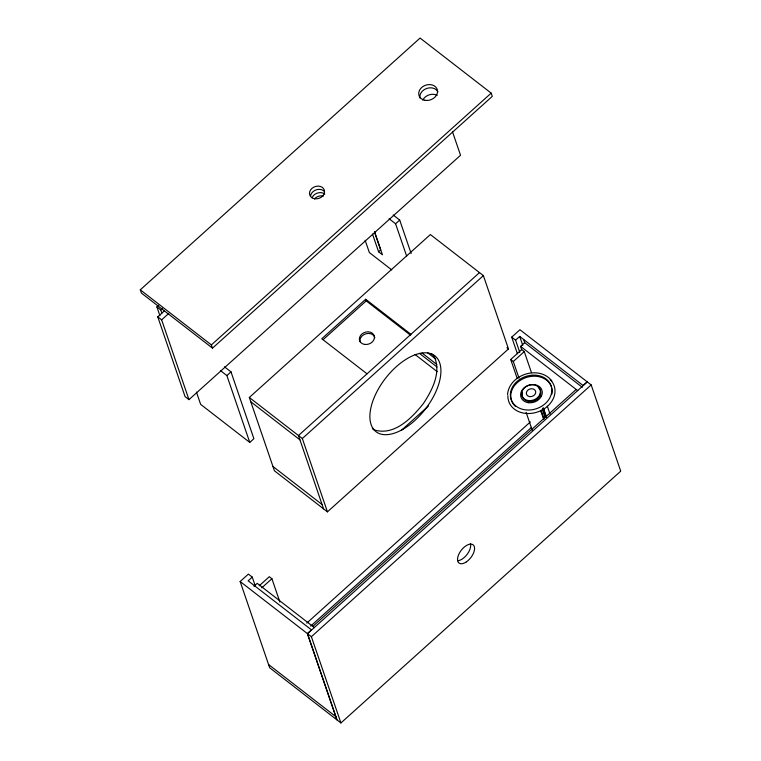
<?xml version="1.0" encoding="UTF-8"?>
<svg xmlns="http://www.w3.org/2000/svg" width="761" height="761" viewBox="0 0 761 761"><rect width="100%" height="100%" fill="white"/><g stroke="black" fill="none" stroke-linecap="round" stroke-linejoin="round"><path stroke-width="1.14" d="M507.53 394.636C509.08 374.479 539.283 364.757 551.83 380.919M541.318 412.643L541.613 412.062L543.906 418.74M540.006 394.074L538.959 396.053A9.589 7.724 -18.9 0 1 523.083 397.794A9.589 7.724 -18.9 0 1 529.837 385.028A9.589 7.724 -18.9 0 1 540.006 394.074L540.748 396.234M140.281 289.827L420.082 38.05L491.187 93.127L492.3 96.362L212.5 348.138L141.394 293.061L140.281 289.827L211.387 344.904L212.5 348.138M159.934 315.767L156.89 306.902L158.659 305.304M161.884 313.142L160.771 309.898L162.54 308.31M452.453 131.663L460.538 155.263L188.966 399.639L185.085 396.633L157.765 316.842L164.528 310.754M188.966 399.639L161.646 319.848L168.695 313.494M211.387 344.904L491.187 93.127M230.992 371.863L253.889 438.716L249.77 442.426L226.883 375.573L230.992 371.863L224.505 366.84M406.65 256.077L395.587 223.763L399.696 220.062L393.209 215.03M374.517 231.601L382.46 254.802L378.578 251.796L380.643 249.941L374.593 232.267M249.323 397.47L430.374 234.55L483.378 275.615L508.481 348.938L327.439 511.849L274.426 470.793L249.323 397.47L302.326 438.526L327.439 511.849M410.921 334.317L365.67 299.263L321.779 338.759L367.03 373.813M323.216 339.587L366.222 300.88L365.67 299.263M479.497 272.609L298.455 435.52L323.558 508.843M302.326 438.526L483.378 275.615M401.389 430.346L428.453 405.994M240.143 581.509L307.377 633.58L336.904 719.849L269.679 667.768L240.143 581.509L248.381 574.098L252.252 577.104L255.296 585.98M517.413 353.77L511.715 337.133L519.944 329.732L587.178 381.803L583.059 385.504L519.715 336.438L515.597 340.138L519.773 352.343M252.252 577.104L248.143 580.805L311.487 629.88L307.377 633.58M253.946 586.303L257.237 583.345L314.388 627.606M531.501 372.728L524.272 351.62L521.694 349.613L520.581 346.379L524.7 342.678L523.587 339.444M259.197 585.818L269.318 576.705L271.905 578.712L279.896 602.037M517.185 378.369L510.717 359.487L521.694 349.613M261.774 587.825L271.905 578.712M519.012 378.15L513.304 361.494L524.272 351.62M306.769 623.107L530.35 421.927M310.65 626.113L531.578 427.321M312.828 626.408L576.172 389.442M307.501 633.685L587.302 381.908L591.183 384.914L620.719 471.173L340.918 722.95L337.037 719.944L307.501 633.685L311.382 636.691L340.918 722.95M311.382 636.691L591.183 384.914M374.193 429.87C394.35 436.31 412.205 417.703 423.563 403.292C432.324 389.908 441.532 372.243 434.131 356.31L431.392 353.675M389.099 218.74L395.587 223.763M524.7 342.678L582.308 387.301M511.715 337.133L515.597 340.138M520.581 346.379L577.723 390.64M506.931 347.739L508.481 348.938M510.717 359.487L513.304 361.494M391.734 269.898L369.351 252.557L365.147 240.305M366.222 300.88L410.55 335.221M427.425 352.59L435.768 359.059M422.041 353.009L436.814 364.452M419.454 353.38L436.995 366.973M415.011 354.455L437.252 371.691M156.89 306.902L160.771 309.898M157.765 316.842L161.646 319.848M220.395 370.54L226.883 375.573M250.807 401.779L299.929 439.839M249.77 442.426L200.647 404.367L196.443 392.115M272.952 466.474L322.084 504.533M268.576 664.534L335.801 716.615M372.338 428.433L373.68 429.727M547.302 406.146L549.975 413.974M519.715 336.438L522.788 345.408M543.402 407.963L546.474 416.952M543.107 408.153L546.17 417.095M542.812 408.334L545.884 417.313M542.241 409.275L544.924 417.104M540.643 410.426L543.725 419.406M526.127 412.395L532.253 430.288M399.696 220.062L411.14 253.489M372.529 234.122L378.578 251.796M470.403 543.516A11.52 6.04 -52.2 0 1 467.368 554.065A11.52 6.04 -52.2 0 1 457.922 560.733M360.058 341.813A7.686 6.183 -18.9 0 1 366.012 333.756A7.686 6.183 -18.9 0 1 374.859 337.741M312.058 197.85A7.686 6.183 -18.9 0 1 324.814 194.074M419.929 98.026A9.608 7.734 -18.9 0 1 426.702 88.438A9.608 7.734 -18.9 0 1 437.965 91.805M422.764 100.129A9.608 7.734 -18.9 0 1 437.233 95.353M314.483 198.887A7.686 6.183 -18.9 0 1 323.396 196.081M310.688 195.577A7.686 6.183 -18.9 0 1 316.357 189.793A7.686 6.183 -18.9 0 1 324.224 191.315M550.193 379.625A24.01 19.32 -18.9 0 1 538.664 411.596A24.01 19.32 -18.9 0 1 507.901 395.71M551.611 387.416A21.099 16.989 -18.9 0 1 551.896 394.131M515.492 406.469A21.099 16.989 -18.9 0 1 521.637 379.52A21.099 16.989 -18.9 0 1 551.249 386.369A21.099 16.989 -18.9 0 1 525.138 409.827A21.099 16.989 -18.9 0 1 516.881 381.575A21.099 16.989 -18.9 0 1 551.24 386.341M538.312 387.482A9.608 7.734 -18.9 0 1 533.623 401.076A9.608 7.734 -18.9 0 1 522.427 392.41M466.055 562.094A11.52 6.04 -52.2 0 0 473.428 545.104A11.52 6.04 -52.2 0 0 458.664 554.588A11.52 6.04 -52.2 0 0 466.055 562.094M402.702 429.413A48.019 25.18 -52.2 0 0 437.423 358.46A48.019 25.18 -52.2 0 0 376.096 393.323A48.019 25.18 -52.2 0 0 402.702 429.413M364.462 344.391A7.686 6.183 -18.9 0 0 374.307 336.124A7.686 6.183 -18.9 0 0 361.951 333.965A7.686 6.183 -18.9 0 0 364.462 344.391M424.752 100.243A9.608 7.734 -18.9 0 0 437.432 90.236A9.608 7.734 -18.9 0 0 422.193 87.058A9.608 7.734 -18.9 0 0 424.752 100.243M314.75 198.745A7.686 6.183 -18.9 0 0 324.395 190.298A7.686 6.183 -18.9 0 0 311.943 188.395A7.686 6.183 -18.9 0 0 314.75 198.745M529.685 396.614A4.804 3.862 -18.9 0 0 535.62 391.278A4.804 3.862 -18.9 0 0 527.801 390.193A4.804 3.862 -18.9 0 0 529.685 396.614M528.343 402.683A11.044 8.885 -18.9 0 0 542.003 390.393A11.044 8.885 -18.9 0 0 524.025 387.901A11.044 8.885 -18.9 0 0 528.343 402.683"/></g></svg>
